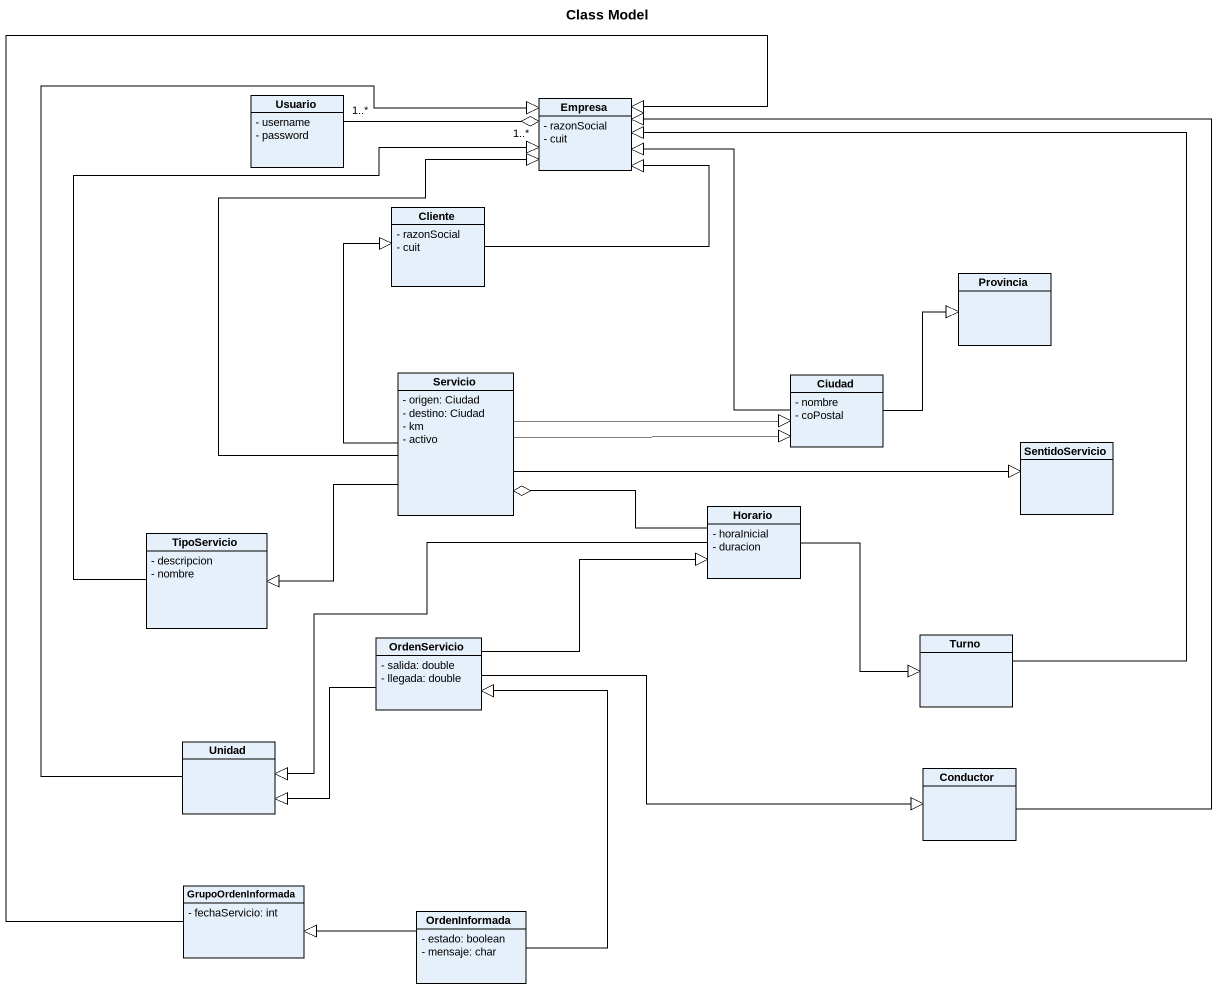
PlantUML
@startuml
title Class Model
hide circle
hide empty members
skinparam classAttributeIconSize 0
class Usuario {
  - username
  - password
}
class Empresa {
  - razonSocial
  - cuit
}
class Cliente {
  - razonSocial
  - cuit
}
class Provincia
class Servicio {
  - origen: Ciudad
  - destino: Ciudad
  - km
  - activo
}
class Ciudad {
  - nombre
  - coPostal
}
class SentidoServicio
class TipoServicio {
  - descripcion
  - nombre
}
class Horario {
  - horaInicial
  - duracion
}
class OrdenServicio {
  - salida: double
  - llegada: double
}
class Turno
class Unidad
class Conductor
class GrupoOrdenInformada {
  - fechaServicio: int
}
class OrdenInformada {
  - estado: boolean
  - mensaje: char
}
Usuario "1..*" -right-o "1..*" Empresa
Cliente -up-|> Empresa
Servicio -up-|> Empresa
Servicio -up-|> Cliente
Servicio -right-|> Ciudad
Servicio -right-|> Ciudad
Servicio -right-|> SentidoServicio
Servicio -left-|> TipoServicio
Ciudad -up-|> Empresa
Ciudad -up-|> Provincia
TipoServicio -up-|> Empresa
Horario -left-o Servicio
Horario --|> Turno
Horario -left-|> Unidad
OrdenServicio -right-|> Horario
OrdenServicio -left-|> Unidad
OrdenServicio -right-|> Conductor
Turno -up-|> Empresa
Unidad -up-|> Empresa
Conductor -up-|> Empresa
GrupoOrdenInformada -up-|> Empresa
OrdenInformada -up-|> OrdenServicio
OrdenInformada -left-|> GrupoOrdenInformada
@enduml
